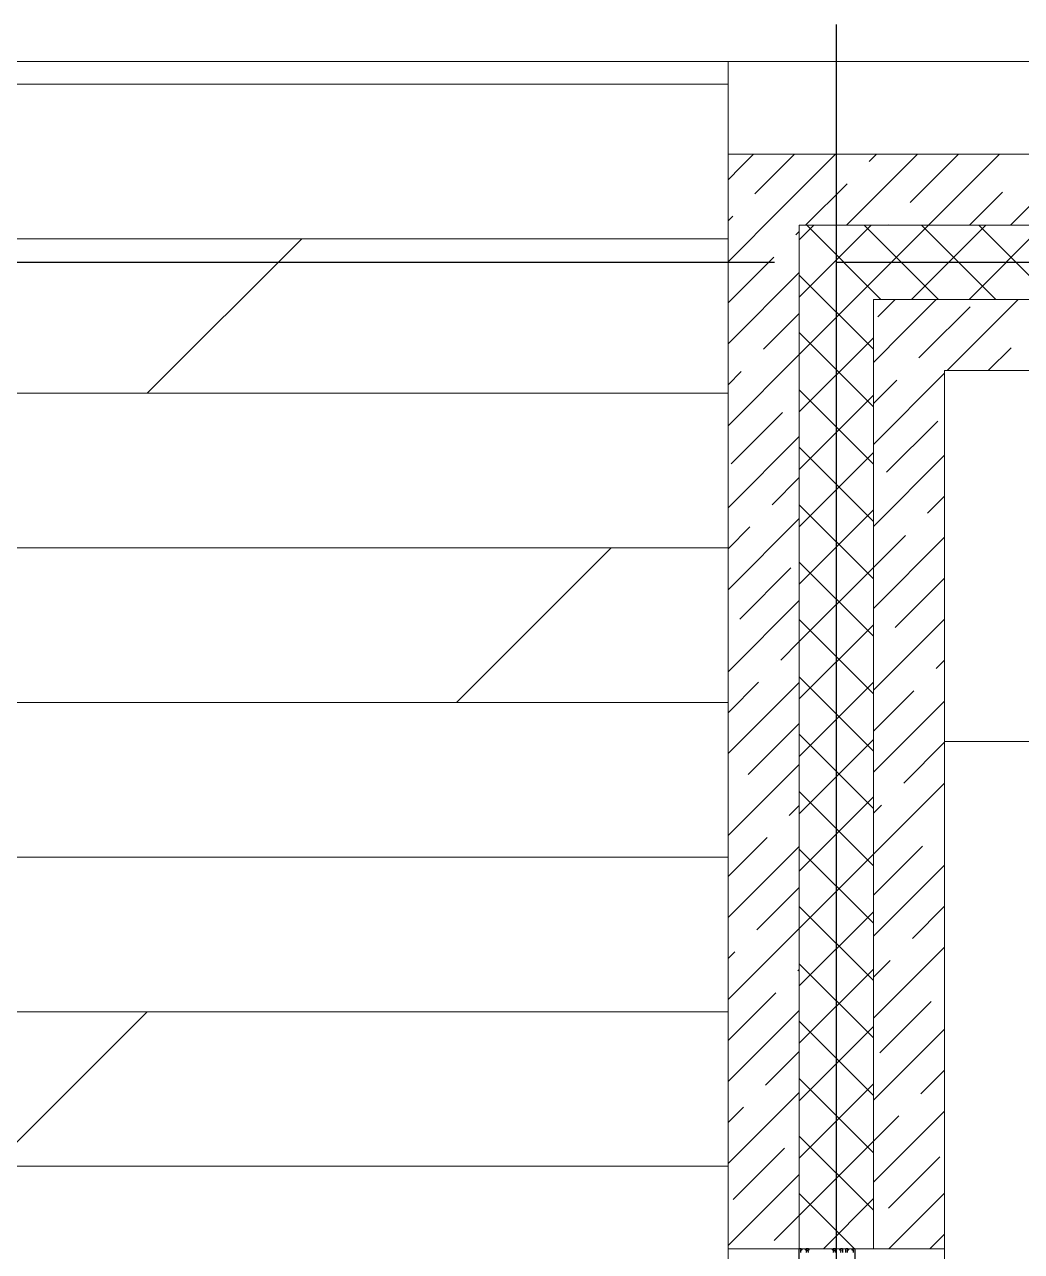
# Model space of a CAD drawing. Header units: inches. Extents: x -19662 to 10260, y -11808 to 5048.
# Drawn here: x -14963 to -13351, y -263 to 1721 of the extents above; entities that cross this region are included whole.
import ezdxf

# ---------------------------------------------------------------- set-up
doc = ezdxf.new("R2010")
doc.units = ezdxf.units.IN
doc.header["$MEASUREMENT"] = 0
doc.linetypes.add('CONTI', pattern=[0])
doc.linetypes.add('GOST2.303 5', pattern=[24, 20, -1.5, 1, -1.5])
doc.layers.add('axis_dim', color=40, linetype='CONTI')
doc.layers.add('PVC', color=7, linetype='Continuous')
for name, color, linetype, lineweight in [('doors_windows', 4, 'Continuous', 5), ('floor', 179, 'Continuous', 5), ('furniture', 36, 'Continuous', 0), ('stair1', 7, 'Continuous', 15), ('Wall2', 40, 'Continuous', 5)]:
    doc.layers.add(name, color=color, linetype=linetype, lineweight=lineweight)

# ---------------------------------------------------------------- blocks, each defined once
blk = doc.blocks.new('*U20')
at = {"layer": 'PVC'}
for points in [[(1527.9, 0), (1599.6, 0, -0.414214), (1600.1, -0.5), (1600.1, -2.4), (1600.1, -2.7), (1598.6, -4.2), (1598.1, -4.2, -0.414214), (1597.6, -3.7), (1597.6, -3.3, -0.198912), (1597.7, -3.2), (1598.3, -2.5, 0.700208), (1598.1, -2), (1593.9, -2.4, 0.388879)], [(1593.9, -12), (1597.8, -12.3, 0.700208), (1598, -11.8), (1597.7, -11.4, -0.198912), (1597.6, -11.3), (1597.6, -10.9, -0.414214), (1598.1, -10.4), (1598.6, -10.4), (1600.1, -11.9), (1600.1, -14.4), (1598.6, -15.9), (1598.1, -15.9, -0.414214), (1597.6, -15.4), (1597.6, -15, -0.198912), (1597.7, -14.9), (1598, -14.5, 0.700208), (1597.8, -14), (1593.9, -14.3, 0.388879)], [(1593.9, -55.7), (1597.8, -56, 0.700208), (1598, -55.5), (1597.7, -55.1, -0.198912), (1597.6, -55), (1597.6, -54.6, -0.414214), (1598.1, -54.1), (1598.6, -54.1), (1600.1, -55.6), (1600.1, -58.1), (1598.6, -59.6), (1598.1, -59.6, -0.414214), (1597.6, -59.1), (1597.6, -58.7, -0.198912), (1597.7, -58.6), (1598, -58.2, 0.700208), (1597.8, -57.7), (1593.9, -58, 0.388879)], [(1593.9, -67.6), (1598.1, -68, 0.700208), (1598.3, -67.5), (1597.7, -66.8, -0.198912), (1597.6, -66.7), (1597.6, -66.3, -0.414214), (1598.1, -65.8), (1598.6, -65.8), (1600.1, -67.3), (1600.1, -67.6), (1600.1, -69.5, -0.414214), (1599.6, -70), (1593.9, -70, 0.414214)], [(1593.9, -75.4), (1599.6, -75.4, -0.414214), (1600.1, -75.9), (1600.1, -78.1), (1598.6, -79.6), (1598.1, -79.6, -0.414214), (1597.6, -79.1), (1597.6, -78.7, -0.198912), (1597.7, -78.6), (1598.3, -77.9, 0.700208), (1598.1, -77.4), (1593.9, -77.8, 0.388879)], [(1593.9, -87.6), (1598.1, -88, 0.700208), (1598.3, -87.5), (1597.7, -86.8, -0.198912), (1597.6, -86.7), (1597.6, -86.3, -0.414214), (1598.1, -85.8), (1598.6, -85.8), (1600.1, -87.3), (1600.1, -87.6), (1600.1, -89.5, -0.414214), (1599.6, -90), (1554.9, -90)]]:
    blk.add_lwpolyline(points, format="xyb", dxfattribs=at)

msp = doc.modelspace()

# ---------------------------------------------------------------- hatches: boundary and pattern name
at = {"layer": 'floor', "ltscale": 100}
h = msp.add_hatch(dxfattribs=at)
h.set_pattern_fill('DOLMIT', color=8, scale=1000)
h.set_pattern_definition([(0, (-32015.06, -49126.03), (0, 250), []), (45, (-32015.06, -49126), (-500, 500), [353.553, -707.107])])
h.paths.add_polyline_path([(-13825.6, 1661), (-16825.6, 1661), (-16825.6, -2864.1), (-16825.6, -7989), (-13825.6, -7989)])

# ---------------------------------------------------------------- linework, layer by layer
at = {"layer": 'axis_dim', "linetype": 'GOST2.303 5', "lineweight": 25, "ltscale": 100}
for points in [[(-13650.6, 1720.7), (-13650.6, -10307.9)], [(-13750.6, 1336), (-18161.6, 1336)], [(-9250.6, 1336), (-13750.6, 1336)]]:
    msp.add_lwpolyline(points, dxfattribs=at)
at = {"layer": 'doors_windows', "lineweight": 20, "ltscale": 50}
msp.add_lwpolyline([(-13825.6, -1858.9), (-13475.6, -1858.9), (-13475.6, -258.9), (-13825.6, -258.9)], close=True, dxfattribs=at)
at = {"layer": 'furniture'}
for points in [[(-13475.6, 1161.1), (-12294.6, 1161.1), (-12294.6, 561.1), (-13475.6, 561.1)], [(-13475.6, 1160.8), (-13475.6, 561.2), (-12975.6, 561.2), (-12975.6, 561.2), (-9795.6, 561), (-9795.6, -2089), (-9195.6, -2089), (-9195.6, 1161)]]:
    msp.add_lwpolyline(points, close=True, dxfattribs=at)
at = {"layer": 'stair1', "ltscale": 75}
msp.add_lwpolyline([(-13825.6, 1661), (-16825.6, 1661), (-16825.6, -2864.1), (-16825.6, -7989), (-13825.6, -7989)], close=True, dxfattribs=at)
msp.add_lwpolyline([(-13825.6, 1661), (-2250.4, 1661)], dxfattribs=at)
at = {"layer": 'Wall2', "ltscale": 100}
for points in [[(-13825.6, 1511), (-13825.6, -258.9)], [(-4225.6, 1511), (-13825.6, 1511)], [(-13804.9, 1490.3), (-13784.2, 1511)], [(-13771.8, 1457.2), (-13717.9, 1511)], [(-13738.6, 1424), (-13651.6, 1511)], [(-13634.1, 1396), (-13519.1, 1511)], [(-13597.3, 1499.1), (-13585.4, 1511)], [(-13531, 1432.8), (-13452.8, 1511)], [(-13501.5, 1396), (-13386.5, 1511)], [(-13368.9, 1396), (-13253.9, 1511)], [(-13825.6, 1469.6), (-13804.9, 1490.3)], [(-13782.2, 1446.7), (-13771.8, 1457.2)], [(-13700.4, 1396), (-13633.1, 1463.3)], [(-13435.2, 1396), (-13381.8, 1449.4)], [(-13825.6, 1337.1), (-13738.6, 1424)], [(-13825.6, 1403.3), (-13818, 1410.9)], [(-13710.6, -258.9), (-13710.6, 1396)], [(-13710.6, -258.9), (-13710.6, 1396)], [(-13710.6, 1396), (-4225.6, 1396)], [(-13710.6, 1396), (-4225.6, 1396)], [(-13698.8, 1384.3), (-13687.1, 1396)], [(-13578.3, 1276), (-13698.3, 1396)], [(-13652.4, 1337.8), (-13594.3, 1396)], [(-13606, 1291.4), (-13501.5, 1396)], [(-13485.5, 1276), (-13605.5, 1396)], [(-13567.8, 1396), (-13566.8, 1397)], [(-13528.7, 1276), (-13408.7, 1396)], [(-13392.7, 1276), (-13512.7, 1396)], [(-13435.9, 1276), (-13315.9, 1396)], [(-13299.9, 1276), (-13419.9, 1396)], [(-13715.9, 1380.4), (-13710.6, 1385.8)], [(-13710.6, 1372.5), (-13698.8, 1384.3)], [(-13825.6, 1270.8), (-13751.7, 1344.6)], [(-13710.6, 1279.7), (-13652.4, 1337.8)], [(-13825.6, 1204.5), (-13710.6, 1319.5)], [(-13590.6, 1195.5), (-13710.6, 1315.5)], [(-13710.6, 1186.9), (-13606, 1291.4)], [(-13590.6, 1276), (-13590.6, -258.9)], [(-13590.6, 1276), (-13590.6, -258.9)], [(-4225.6, 1276), (-13590.6, 1276)], [(-4225.6, 1276), (-13590.6, 1276)], [(-13572.9, 1258.3), (-13555.2, 1276)], [(-13539.7, 1225.2), (-13488.9, 1276)], [(-13471.3, 1161), (-13356.3, 1276)], [(-13768.3, 1195.5), (-13710.6, 1253.2)], [(-13583.3, 1247.9), (-13572.9, 1258.3)], [(-13506.6, 1192), (-13434.2, 1264.4)], [(-13590.6, 1102.6), (-13710.6, 1222.6)], [(-13710.6, 1094.1), (-13590.6, 1214.1)], [(-13590.6, 1174.3), (-13539.7, 1225.2)], [(-13517, 1181.6), (-13506.6, 1192)], [(-13405, 1161), (-13367.9, 1198.1)], [(-13825.6, 1071.9), (-13710.6, 1186.9)], [(-13825.6, 1138.2), (-13804.1, 1159.7)], [(-13590.6, 1041.7), (-13475.6, 1156.7)], [(-13475.6, -258.9), (-13475.6, 1161)], [(-13475.6, 1161), (-4225.6, 1161)], [(-13590.6, 1108), (-13552.8, 1145.8)], [(-13590.6, 1009.8), (-13710.6, 1129.8)], [(-13710.6, 1001.3), (-13590.6, 1121.3)], [(-13820.7, 1010.5), (-13737.8, 1093.4)], [(-13569.4, 996.6), (-13486.5, 1079.5)], [(-13825.6, 939.3), (-13710.6, 1054.3)], [(-13590.6, 917), (-13710.6, 1037)], [(-13710.6, 908.5), (-13590.6, 1028.5)], [(-13590.6, 909.1), (-13475.6, 1024.1)], [(-13754.4, 944.2), (-13710.6, 988)], [(-13503.1, 930.3), (-13475.6, 957.8)], [(-13590.6, 824.2), (-13710.6, 944.2)], [(-13710.6, 815.7), (-13590.6, 935.7)], [(-13825.6, 806.7), (-13710.6, 921.7)], [(-13825.6, 873), (-13790.2, 908.4)], [(-13590.6, 842.8), (-13538.9, 894.5)], [(-13590.6, 776.6), (-13475.6, 891.6)], [(-13806.7, 759.3), (-13723.9, 842.2)], [(-13590.6, 731.4), (-13710.6, 851.4)], [(-13710.6, 722.8), (-13590.6, 842.8)], [(-13555.5, 745.4), (-13475.6, 825.3)], [(-13825.6, 674.1), (-13710.6, 789.1)], [(-13590.6, 638.6), (-13710.6, 758.6)], [(-13590.6, 644), (-13475.6, 759)], [(-13710.6, 630), (-13590.6, 750)], [(-13740.4, 693), (-13710.6, 722.8)], [(-13489.2, 679.1), (-13475.6, 692.7)], [(-13825.6, 607.8), (-13776.2, 657.2)], [(-13825.6, 541.6), (-13710.6, 656.6)], [(-13590.6, 545.8), (-13710.6, 665.8)], [(-13710.6, 537.2), (-13590.6, 657.2)], [(-13590.6, 577.7), (-13525, 643.3)], [(-13590.6, 511.4), (-13475.6, 626.4)], [(-13792.8, 508), (-13710.6, 590.3)], [(-13590.6, 453), (-13710.6, 573)], [(-13710.6, 444.4), (-13590.6, 564.4)], [(-13541.6, 494.1), (-13475.6, 560.1)], [(-13825.6, 409), (-13710.6, 524)], [(-13590.6, 360.2), (-13710.6, 480.2)], [(-13590.6, 378.8), (-13475.6, 493.8)], [(-13726.5, 441.8), (-13710.6, 457.7)], [(-13710.6, 351.6), (-13590.6, 471.6)], [(-13590.6, 445.1), (-13577.4, 458.3)], [(-13825.6, 342.7), (-13762.3, 406)], [(-13825.6, 276.4), (-13710.6, 391.4)], [(-13590.6, 267.4), (-13710.6, 387.4)], [(-13710.6, 258.8), (-13590.6, 378.8)], [(-13590.6, 312.5), (-13511.1, 392)], [(-13590.6, 246.2), (-13475.6, 361.2)], [(-13778.9, 256.8), (-13710.6, 325.1)], [(-13590.6, 174.6), (-13710.6, 294.6)], [(-13710.6, 166), (-13590.6, 286)], [(-13527.6, 242.9), (-13475.6, 294.9)], [(-13825.6, 143.8), (-13710.6, 258.8)], [(-13825.6, 210.1), (-13814.7, 221)], [(-13590.6, 113.6), (-13475.6, 228.6)], [(-13590.6, 81.8), (-13710.6, 201.8)], [(-13590.6, 179.9), (-13563.4, 207.1)], [(-13712.6, 190.5), (-13710.6, 192.5)], [(-13710.6, 73.2), (-13590.6, 193.2)], [(-13825.6, 77.5), (-13748.4, 154.7)], [(-13580, 57.9), (-13497.2, 140.8)], [(-13825.6, 11.2), (-13710.6, 126.2)], [(-13590.6, -11.1), (-13710.6, 108.9)], [(-13710.6, -19.6), (-13590.6, 100.4)], [(-13590.6, -18.9), (-13475.6, 96.1)], [(-13765, 5.6), (-13710.6, 59.9)], [(-13513.7, -8.4), (-13475.6, 29.8)], [(-13590.6, -103.9), (-13710.6, 16.1)], [(-13710.6, -112.4), (-13590.6, 7.6)], [(-13825.6, -121.4), (-13710.6, -6.4)], [(-13825.6, -55.1), (-13800.8, -30.2)], [(-13590.6, -151.5), (-13475.6, -36.5)], [(-13590.6, -85.2), (-13549.5, -44.2)], [(-13590.6, -196.7), (-13710.6, -76.7)], [(-13817.3, -179.4), (-13734.5, -96.5)], [(-13710.6, -205.2), (-13590.6, -85.2)], [(-13566.1, -193.3), (-13483.2, -110.5)], [(-13825.6, -253.9), (-13710.6, -138.9)], [(-13621.2, -258.9), (-13710.6, -169.5)], [(-13671.4, -258.9), (-13590.6, -178)], [(-13565.4, -258.9), (-13475.6, -169.1)], [(-13751, -245.7), (-13710.6, -205.2)], [(-13499.1, -258.9), (-13475.6, -235.4)], [(-13825.6, -258.9), (-13710.6, -258.9)], [(-13590.6, -258.9), (-13710.6, -258.9)], [(-13590.6, -258.9), (-13475.6, -258.9)]]:
    msp.add_lwpolyline(points, dxfattribs=at)

# ---------------------------------------------------------------- block references
at = {"ltscale": 100, "rotation": 89.99999999999997}
msp.add_blockref('*U20', (-13710.6, -1858.9), dxfattribs=at)

doc.saveas('drawing.dxf')
